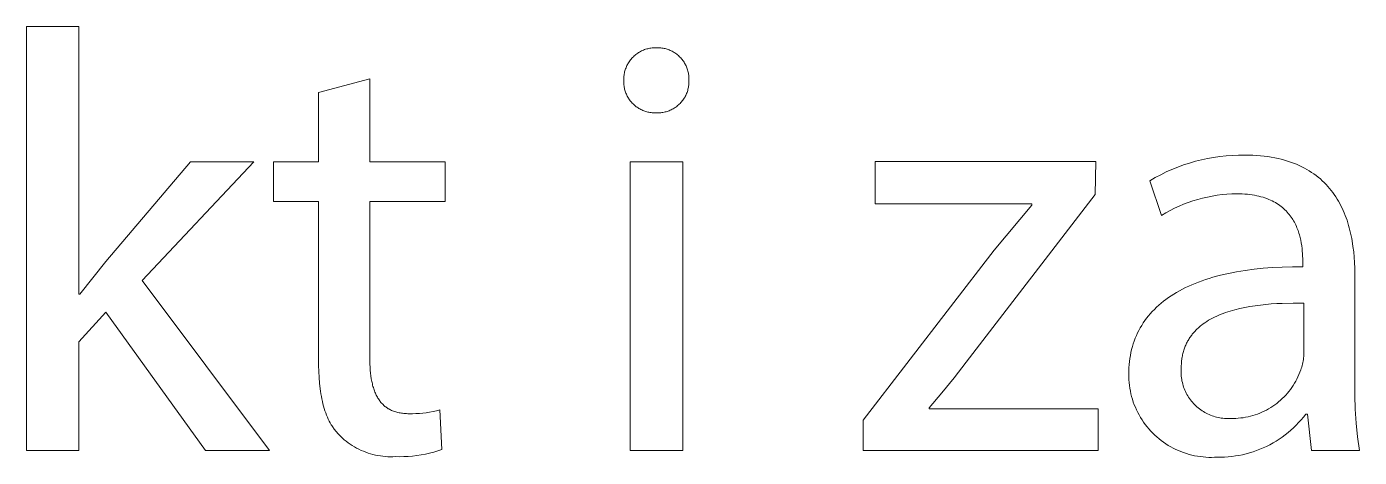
# Model space of a CAD drawing. Header units: millimetres. Extents: x 2840 to 6121, y 744 to 3036.
# Drawn here: x 5158.6 to 5231.9, y 798.7 to 822.4 of the extents above; entities that cross this region are included whole.
import ezdxf

# ---------------------------------------------------------------- set-up
doc = ezdxf.new("R2010")
doc.units = ezdxf.units.MM
doc.header["$MEASUREMENT"] = 0
doc.layers.add('Domyślny', color=7, linetype='Continuous', true_color=0x000000)

msp = doc.modelspace()

# ---------------------------------------------------------------- linework, layer by layer
at = {"layer": 'Domyślny', "color": 18, "lineweight": 15, "true_color": 0x000000}
for p, q in [((5158.637, 799.029), (5158.637, 822.356)), ((5158.637, 822.356), (5161.5, 822.356)), ((5161.5, 822.356), (5161.5, 807.628)), ((5192.657, 821.109), (5192.715, 821.127)), ((5192.715, 821.127), (5192.774, 821.143)), ((5192.774, 821.143), (5192.833, 821.157)), ((5192.833, 821.157), (5192.893, 821.169)), ((5192.893, 821.169), (5192.953, 821.179)), ((5192.953, 821.179), (5193.014, 821.187)), ((5193.014, 821.187), (5193.074, 821.192)), ((5193.074, 821.192), (5193.135, 821.196)), ((5193.135, 821.196), (5193.196, 821.197)), ((5193.196, 821.197), (5193.257, 821.197)), ((5193.257, 821.197), (5193.317, 821.197)), ((5193.317, 821.197), (5193.376, 821.196)), ((5193.376, 821.196), (5193.436, 821.193)), ((5193.436, 821.193), (5193.495, 821.188)), ((5193.495, 821.188), (5193.554, 821.18)), ((5193.554, 821.18), (5193.613, 821.171)), ((5193.613, 821.171), (5193.671, 821.159)), ((5193.671, 821.159), (5193.729, 821.146)), ((5193.729, 821.146), (5193.786, 821.131)), ((5193.786, 821.131), (5193.843, 821.113)), ((5191.718, 820.37), (5191.751, 820.421)), ((5191.751, 820.421), (5191.786, 820.471)), ((5191.786, 820.471), (5191.822, 820.52)), ((5191.822, 820.52), (5191.861, 820.567)), ((5191.861, 820.567), (5191.901, 820.613)), ((5191.901, 820.613), (5191.942, 820.658)), ((5191.942, 820.658), (5191.985, 820.701)), ((5191.985, 820.701), (5192.029, 820.743)), ((5192.029, 820.743), (5192.075, 820.783)), ((5192.075, 820.783), (5192.123, 820.822)), ((5192.123, 820.822), (5192.171, 820.859)), ((5192.171, 820.859), (5192.221, 820.894)), ((5192.221, 820.894), (5192.272, 820.927)), ((5192.272, 820.927), (5192.324, 820.959)), ((5192.324, 820.959), (5192.377, 820.989)), ((5192.377, 820.989), (5192.432, 821.016)), ((5192.432, 821.016), (5192.487, 821.042)), ((5192.487, 821.042), (5192.543, 821.067)), ((5192.543, 821.067), (5192.599, 821.089)), ((5192.599, 821.089), (5192.657, 821.109)), ((5193.843, 821.113), (5193.899, 821.094)), ((5193.899, 821.094), (5193.955, 821.073)), ((5193.955, 821.073), (5194.01, 821.05)), ((5194.01, 821.05), (5194.064, 821.025)), ((5194.064, 821.025), (5194.117, 820.998)), ((5194.117, 820.998), (5194.169, 820.969)), ((5194.169, 820.969), (5194.22, 820.939)), ((5194.22, 820.939), (5194.27, 820.907)), ((5194.27, 820.907), (5194.319, 820.873)), ((5194.319, 820.873), (5194.367, 820.837)), ((5194.367, 820.837), (5194.413, 820.8)), ((5194.413, 820.8), (5194.458, 820.762)), ((5194.458, 820.762), (5194.502, 820.721)), ((5194.502, 820.721), (5194.545, 820.68)), ((5194.545, 820.68), (5194.586, 820.636)), ((5194.586, 820.636), (5194.625, 820.592)), ((5194.625, 820.592), (5194.663, 820.546)), ((5194.663, 820.546), (5194.699, 820.499)), ((5194.699, 820.499), (5194.734, 820.451)), ((5194.734, 820.451), (5194.767, 820.401)), ((5194.767, 820.401), (5194.798, 820.35)), ((5191.463, 819.626), (5191.47, 819.687)), ((5191.47, 819.687), (5191.48, 819.747)), ((5191.48, 819.747), (5191.491, 819.807)), ((5191.491, 819.807), (5191.505, 819.866)), ((5191.505, 819.866), (5191.521, 819.925)), ((5191.521, 819.925), (5191.539, 819.984)), ((5191.539, 819.984), (5191.558, 820.041)), ((5191.558, 820.041), (5191.58, 820.098)), ((5191.58, 820.098), (5191.604, 820.154)), ((5191.604, 820.154), (5191.63, 820.21)), ((5191.63, 820.21), (5191.657, 820.264)), ((5191.657, 820.264), (5191.687, 820.317)), ((5191.687, 820.317), (5191.718, 820.37)), ((5194.798, 820.35), (5194.827, 820.299)), ((5194.827, 820.299), (5194.855, 820.246)), ((5194.855, 820.246), (5194.881, 820.193)), ((5194.881, 820.193), (5194.905, 820.138)), ((5194.905, 820.138), (5194.927, 820.083)), ((5194.927, 820.083), (5194.947, 820.027)), ((5194.947, 820.027), (5194.966, 819.97)), ((5194.966, 819.97), (5194.982, 819.913)), ((5194.982, 819.913), (5194.996, 819.855)), ((5194.996, 819.855), (5195.009, 819.797)), ((5195.009, 819.797), (5195.019, 819.739)), ((5195.019, 819.739), (5195.027, 819.68)), ((5195.027, 819.68), (5195.033, 819.621)), ((5174.675, 818.738), (5177.494, 819.492)), ((5177.494, 819.492), (5177.494, 814.925)), ((5191.453, 819.444), (5191.454, 819.505)), ((5191.454, 819.383), (5191.453, 819.444)), ((5191.454, 819.505), (5191.458, 819.566)), ((5191.454, 819.324), (5191.454, 819.383)), ((5191.455, 819.265), (5191.454, 819.324)), ((5191.458, 819.206), (5191.455, 819.265)), ((5191.458, 819.566), (5191.463, 819.626)), ((5191.463, 819.147), (5191.458, 819.206)), ((5191.47, 819.089), (5191.463, 819.147)), ((5191.48, 819.031), (5191.47, 819.089)), ((5191.491, 818.973), (5191.48, 819.031)), ((5191.504, 818.915), (5191.491, 818.973)), ((5194.999, 818.966), (5194.986, 818.907)), ((5195.011, 819.024), (5194.999, 818.966)), ((5195.021, 819.084), (5195.011, 819.024)), ((5195.028, 819.143), (5195.021, 819.084)), ((5195.034, 819.203), (5195.028, 819.143)), ((5195.033, 819.621), (5195.038, 819.561)), ((5195.037, 819.263), (5195.034, 819.203)), ((5195.039, 819.323), (5195.037, 819.263)), ((5195.038, 819.561), (5195.04, 819.502)), ((5195.04, 819.442), (5195.038, 819.383)), ((5195.038, 819.383), (5195.039, 819.323)), ((5195.04, 819.502), (5195.04, 819.442)), ((5174.675, 814.925), (5174.675, 818.738)), ((5191.519, 818.858), (5191.504, 818.915)), ((5191.536, 818.802), (5191.519, 818.858)), ((5191.555, 818.746), (5191.536, 818.802)), ((5191.576, 818.691), (5191.555, 818.746)), ((5191.599, 818.636), (5191.576, 818.691)), ((5191.624, 818.583), (5191.599, 818.636)), ((5191.65, 818.53), (5191.624, 818.583)), ((5191.679, 818.478), (5191.65, 818.53)), ((5191.709, 818.428), (5191.679, 818.478)), ((5191.741, 818.378), (5191.709, 818.428)), ((5191.774, 818.33), (5191.741, 818.378)), ((5191.809, 818.282), (5191.774, 818.33)), ((5191.846, 818.236), (5191.809, 818.282)), ((5191.884, 818.191), (5191.846, 818.236)), ((5191.924, 818.148), (5191.884, 818.191)), ((5194.631, 818.219), (5194.592, 818.174)), ((5194.669, 818.266), (5194.631, 818.219)), ((5194.705, 818.314), (5194.669, 818.266)), ((5194.74, 818.363), (5194.705, 818.314)), ((5194.773, 818.413), (5194.74, 818.363)), ((5194.804, 818.464), (5194.773, 818.413)), ((5194.833, 818.516), (5194.804, 818.464)), ((5194.861, 818.57), (5194.833, 818.516)), ((5194.887, 818.624), (5194.861, 818.57)), ((5194.91, 818.679), (5194.887, 818.624)), ((5194.932, 818.735), (5194.91, 818.679)), ((5194.952, 818.792), (5194.932, 818.735)), ((5194.97, 818.849), (5194.952, 818.792)), ((5194.986, 818.907), (5194.97, 818.849)), ((5191.965, 818.106), (5191.924, 818.148)), ((5192.008, 818.065), (5191.965, 818.106)), ((5192.052, 818.026), (5192.008, 818.065)), ((5192.098, 817.988), (5192.052, 818.026)), ((5192.144, 817.952), (5192.098, 817.988)), ((5192.192, 817.918), (5192.144, 817.952)), ((5192.241, 817.885), (5192.192, 817.918)), ((5192.292, 817.854), (5192.241, 817.885)), ((5192.343, 817.825), (5192.292, 817.854)), ((5192.395, 817.797), (5192.343, 817.825)), ((5192.448, 817.772), (5192.395, 817.797)), ((5192.502, 817.748), (5192.448, 817.772)), ((5192.557, 817.726), (5192.502, 817.748)), ((5192.612, 817.706), (5192.557, 817.726)), ((5192.668, 817.687), (5192.612, 817.706)), ((5192.725, 817.671), (5192.668, 817.687)), ((5192.782, 817.657), (5192.725, 817.671)), ((5192.84, 817.645), (5192.782, 817.657)), ((5192.898, 817.634), (5192.84, 817.645)), ((5192.956, 817.626), (5192.898, 817.634)), ((5193.015, 817.62), (5192.956, 817.626)), ((5193.074, 817.615), (5193.015, 817.62)), ((5193.133, 817.613), (5193.074, 817.615)), ((5193.192, 817.613), (5193.133, 817.613)), ((5193.252, 817.61), (5193.192, 817.613)), ((5193.312, 817.609), (5193.252, 817.61)), ((5193.372, 817.609), (5193.312, 817.609)), ((5193.432, 817.613), (5193.372, 817.609)), ((5193.491, 817.618), (5193.432, 817.613)), ((5193.551, 817.625), (5193.491, 817.618)), ((5193.61, 817.634), (5193.551, 817.625)), ((5193.669, 817.645), (5193.61, 817.634)), ((5193.728, 817.659), (5193.669, 817.645)), ((5193.786, 817.674), (5193.728, 817.659)), ((5193.843, 817.692), (5193.786, 817.674)), ((5193.9, 817.711), (5193.843, 817.692)), ((5193.956, 817.732), (5193.9, 817.711)), ((5194.012, 817.756), (5193.956, 817.732)), ((5194.066, 817.781), (5194.012, 817.756)), ((5194.12, 817.808), (5194.066, 817.781)), ((5194.172, 817.837), (5194.12, 817.808)), ((5194.224, 817.868), (5194.172, 817.837)), ((5194.274, 817.9), (5194.224, 817.868)), ((5194.323, 817.934), (5194.274, 817.9)), ((5194.372, 817.97), (5194.323, 817.934)), ((5194.418, 818.008), (5194.372, 817.97)), ((5194.464, 818.047), (5194.418, 818.008)), ((5194.508, 818.088), (5194.464, 818.047)), ((5194.55, 818.13), (5194.508, 818.088)), ((5194.592, 818.174), (5194.55, 818.13)), ((5224.557, 815.249), (5224.898, 815.274)), ((5224.898, 815.274), (5225.24, 815.287)), ((5225.24, 815.287), (5225.582, 815.288)), ((5225.582, 815.288), (5225.806, 815.285)), ((5225.806, 815.285), (5226.026, 815.278)), ((5226.026, 815.278), (5226.24, 815.266)), ((5226.24, 815.266), (5226.449, 815.25)), ((5162.986, 809.441), (5167.64, 814.926)), ((5171.126, 814.926), (5164.985, 808.393)), ((5167.64, 814.926), (5171.126, 814.926)), ((5172.206, 812.729), (5172.206, 814.925)), ((5172.206, 814.925), (5174.675, 814.925)), ((5177.494, 814.925), (5181.635, 814.925)), ((5181.635, 814.925), (5181.635, 812.729)), ((5191.815, 814.925), (5194.699, 814.925)), ((5191.815, 799.028), (5191.815, 814.925)), ((5194.699, 814.925), (5194.699, 799.028)), ((5205.283, 812.601), (5205.283, 814.928)), ((5205.283, 814.928), (5217.4, 814.928)), ((5217.4, 814.928), (5217.357, 813.115)), ((5221.586, 814.501), (5221.903, 814.63)), ((5221.903, 814.63), (5222.224, 814.747)), ((5222.224, 814.747), (5222.549, 814.853)), ((5222.549, 814.853), (5222.877, 814.948)), ((5222.877, 814.948), (5223.209, 815.032)), ((5223.209, 815.032), (5223.543, 815.104)), ((5223.543, 815.104), (5223.879, 815.164)), ((5223.879, 815.164), (5224.218, 815.212)), ((5224.218, 815.212), (5224.557, 815.249)), ((5226.449, 815.25), (5226.653, 815.229)), ((5226.653, 815.229), (5226.852, 815.203)), ((5226.852, 815.203), (5227.046, 815.173)), ((5227.046, 815.173), (5227.235, 815.139)), ((5227.235, 815.139), (5227.419, 815.1)), ((5227.419, 815.1), (5227.598, 815.058)), ((5227.598, 815.058), (5227.772, 815.011)), ((5227.772, 815.011), (5227.942, 814.96)), ((5227.942, 814.96), (5228.107, 814.906)), ((5228.107, 814.906), (5228.267, 814.847)), ((5228.267, 814.847), (5228.423, 814.785)), ((5228.423, 814.785), (5228.574, 814.719)), ((5228.574, 814.719), (5228.721, 814.65)), ((5228.721, 814.65), (5228.863, 814.576)), ((5228.863, 814.576), (5229.001, 814.5)), ((5220.37, 813.878), (5220.666, 814.05)), ((5221.015, 811.966), (5220.37, 813.878)), ((5220.666, 814.05), (5220.967, 814.211)), ((5220.967, 814.211), (5221.274, 814.361)), ((5221.274, 814.361), (5221.586, 814.501)), ((5229.001, 814.5), (5229.135, 814.42)), ((5229.135, 814.42), (5229.265, 814.337)), ((5229.265, 814.337), (5229.39, 814.251)), ((5229.39, 814.251), (5229.512, 814.161)), ((5229.512, 814.161), (5229.629, 814.069)), ((5229.629, 814.069), (5229.742, 813.973)), ((5229.742, 813.973), (5229.851, 813.875)), ((5229.851, 813.875), (5229.957, 813.774)), ((5217.357, 813.115), (5210.277, 803.893)), ((5224.069, 813.076), (5223.799, 813.033)), ((5224.339, 813.111), (5224.069, 813.076)), ((5224.611, 813.136), (5224.339, 813.111)), ((5224.883, 813.151), (5224.611, 813.136)), ((5225.156, 813.157), (5224.883, 813.151)), ((5225.306, 813.156), (5225.156, 813.157)), ((5225.452, 813.15), (5225.306, 813.156)), ((5225.595, 813.142), (5225.452, 813.15)), ((5225.733, 813.13), (5225.595, 813.142)), ((5225.867, 813.116), (5225.733, 813.13)), ((5225.997, 813.098), (5225.867, 813.116)), ((5226.123, 813.077), (5225.997, 813.098)), ((5226.246, 813.053), (5226.123, 813.077)), ((5229.957, 813.774), (5230.058, 813.67)), ((5230.058, 813.67), (5230.156, 813.563)), ((5230.156, 813.563), (5230.25, 813.454)), ((5230.25, 813.454), (5230.341, 813.342)), ((5230.341, 813.342), (5230.427, 813.228)), ((5230.427, 813.228), (5230.511, 813.112)), ((5230.511, 813.112), (5230.59, 812.993)), ((5174.675, 812.729), (5172.206, 812.729)), ((5174.675, 804.054), (5174.675, 812.729)), ((5181.635, 812.729), (5177.494, 812.729)), ((5177.494, 812.729), (5177.494, 804.152)), ((5213.882, 812.601), (5205.283, 812.601)), ((5211.806, 810.055), (5213.882, 812.525)), ((5213.882, 812.525), (5213.882, 812.601)), ((5221.731, 812.361), (5221.488, 812.237)), ((5221.979, 812.475), (5221.731, 812.361)), ((5222.23, 812.582), (5221.979, 812.475)), ((5222.484, 812.679), (5222.23, 812.582)), ((5222.742, 812.768), (5222.484, 812.679)), ((5223.003, 812.848), (5222.742, 812.768)), ((5223.266, 812.919), (5223.003, 812.848)), ((5223.532, 812.98), (5223.266, 812.919)), ((5223.799, 813.033), (5223.532, 812.98)), ((5226.364, 813.026), (5226.246, 813.053)), ((5226.479, 812.997), (5226.364, 813.026)), ((5226.591, 812.965), (5226.479, 812.997)), ((5226.698, 812.93), (5226.591, 812.965)), ((5226.803, 812.893), (5226.698, 812.93)), ((5226.903, 812.853), (5226.803, 812.893)), ((5227, 812.811), (5226.903, 812.853)), ((5227.094, 812.766), (5227, 812.811)), ((5227.185, 812.72), (5227.094, 812.766)), ((5227.272, 812.671), (5227.185, 812.72)), ((5227.356, 812.62), (5227.272, 812.671)), ((5227.437, 812.567), (5227.356, 812.62)), ((5227.515, 812.513), (5227.437, 812.567)), ((5227.59, 812.456), (5227.515, 812.513)), ((5227.662, 812.398), (5227.59, 812.456)), ((5227.731, 812.338), (5227.662, 812.398)), ((5227.797, 812.276), (5227.731, 812.338)), ((5230.59, 812.993), (5230.667, 812.872)), ((5230.667, 812.872), (5230.74, 812.75)), ((5230.74, 812.75), (5230.809, 812.625)), ((5230.809, 812.625), (5230.876, 812.498)), ((5230.876, 812.498), (5230.939, 812.369)), ((5230.939, 812.369), (5230.999, 812.238)), ((5221.249, 812.106), (5221.015, 811.966)), ((5221.488, 812.237), (5221.249, 812.106)), ((5227.86, 812.213), (5227.797, 812.276)), ((5227.921, 812.149), (5227.86, 812.213)), ((5227.979, 812.083), (5227.921, 812.149)), ((5228.034, 812.016), (5227.979, 812.083)), ((5228.087, 811.948), (5228.034, 812.016)), ((5228.137, 811.878), (5228.087, 811.948)), ((5228.185, 811.808), (5228.137, 811.878)), ((5228.23, 811.737), (5228.185, 811.808)), ((5228.273, 811.664), (5228.23, 811.737)), ((5228.314, 811.591), (5228.273, 811.664)), ((5230.999, 812.238), (5231.055, 812.106)), ((5231.055, 812.106), (5231.109, 811.972)), ((5231.109, 811.972), (5231.16, 811.837)), ((5231.16, 811.837), (5231.208, 811.7)), ((5231.208, 811.7), (5231.253, 811.562)), ((5228.353, 811.517), (5228.314, 811.591)), ((5228.389, 811.443), (5228.353, 811.517)), ((5228.424, 811.368), (5228.389, 811.443)), ((5228.456, 811.292), (5228.424, 811.368)), ((5228.486, 811.216), (5228.456, 811.292)), ((5228.515, 811.14), (5228.486, 811.216)), ((5228.541, 811.064), (5228.515, 811.14)), ((5228.566, 810.987), (5228.541, 811.064)), ((5228.589, 810.91), (5228.566, 810.987)), ((5228.61, 810.833), (5228.589, 810.91)), ((5231.253, 811.562), (5231.295, 811.422)), ((5231.295, 811.422), (5231.334, 811.281)), ((5231.334, 811.281), (5231.371, 811.139)), ((5231.371, 811.139), (5231.405, 810.996)), ((5231.405, 810.996), (5231.437, 810.852)), ((5228.63, 810.757), (5228.61, 810.833)), ((5228.648, 810.68), (5228.63, 810.757)), ((5228.665, 810.604), (5228.648, 810.68)), ((5228.694, 810.452), (5228.665, 810.604)), ((5228.717, 810.302), (5228.694, 810.452)), ((5228.736, 810.154), (5228.717, 810.302)), ((5228.75, 810.01), (5228.736, 810.154)), ((5231.437, 810.852), (5231.465, 810.707)), ((5231.465, 810.707), (5231.492, 810.562)), ((5231.492, 810.562), (5231.537, 810.268)), ((5231.537, 810.268), (5231.574, 809.972)), ((5161.565, 807.628), (5162.986, 809.441)), ((5204.617, 800.703), (5211.806, 810.055)), ((5228.76, 809.869), (5228.75, 810.01)), ((5228.767, 809.733), (5228.76, 809.869)), ((5228.771, 809.601), (5228.767, 809.733)), ((5228.772, 809.475), (5228.771, 809.601)), ((5228.772, 809.147), (5228.772, 809.475)), ((5231.574, 809.972), (5231.601, 809.674)), ((5231.601, 809.674), (5231.62, 809.375)), ((5224.041, 808.621), (5224.252, 808.676)), ((5224.252, 808.676), (5224.688, 808.777)), ((5224.688, 808.777), (5225.14, 808.866)), ((5225.14, 808.866), (5225.61, 808.943)), ((5225.61, 808.943), (5226.096, 809.008)), ((5226.096, 809.008), (5226.598, 809.06)), ((5226.598, 809.06), (5227.117, 809.101)), ((5227.117, 809.101), (5227.653, 809.129)), ((5227.653, 809.129), (5228.204, 809.144)), ((5228.204, 809.144), (5228.772, 809.147)), ((5231.62, 809.375), (5231.631, 809.075)), ((5231.631, 809.075), (5231.635, 808.776)), ((5231.635, 808.776), (5231.635, 802.832)), ((5164.985, 808.393), (5171.978, 799.029)), ((5222.166, 807.912), (5222.334, 807.996)), ((5222.334, 807.996), (5222.506, 808.077)), ((5222.506, 808.077), (5222.682, 808.155)), ((5222.682, 808.155), (5222.863, 808.23)), ((5222.863, 808.23), (5223.049, 808.303)), ((5223.049, 808.303), (5223.239, 808.372)), ((5223.239, 808.372), (5223.433, 808.439)), ((5223.433, 808.439), (5223.631, 808.503)), ((5223.631, 808.503), (5223.834, 808.563)), ((5223.834, 808.563), (5224.041, 808.621)), ((5161.5, 807.628), (5161.565, 807.628)), ((5220.985, 807.137), (5221.117, 807.244)), ((5221.117, 807.244), (5221.253, 807.348)), ((5221.253, 807.348), (5221.394, 807.449)), ((5221.394, 807.449), (5221.539, 807.547)), ((5221.539, 807.547), (5221.689, 807.642)), ((5221.689, 807.642), (5221.844, 807.735)), ((5221.844, 807.735), (5222.003, 807.825)), ((5222.003, 807.825), (5222.166, 807.912)), ((5162.986, 806.644), (5161.5, 805.005)), ((5168.471, 799.029), (5162.986, 806.644)), ((5220.292, 806.439), (5220.396, 806.563)), ((5220.396, 806.563), (5220.504, 806.683)), ((5220.504, 806.683), (5220.618, 806.801)), ((5220.618, 806.801), (5220.736, 806.916)), ((5220.736, 806.916), (5220.858, 807.028)), ((5220.858, 807.028), (5220.985, 807.137)), ((5224.163, 806.481), (5224.046, 806.429)), ((5224.283, 806.531), (5224.163, 806.481)), ((5224.405, 806.578), (5224.283, 806.531)), ((5224.529, 806.623), (5224.405, 806.578)), ((5224.656, 806.666), (5224.529, 806.623)), ((5224.784, 806.706), (5224.656, 806.666)), ((5224.915, 806.745), (5224.784, 806.706)), ((5225.047, 806.781), (5224.915, 806.745)), ((5225.317, 806.848), (5225.047, 806.781)), ((5225.593, 806.907), (5225.317, 806.848)), ((5225.875, 806.958), (5225.593, 806.907)), ((5226.162, 807.002), (5225.875, 806.958)), ((5226.452, 807.04), (5226.162, 807.002)), ((5226.746, 807.071), (5226.452, 807.04)), ((5227.043, 807.096), (5226.746, 807.071)), ((5227.342, 807.115), (5227.043, 807.096)), ((5227.641, 807.129), (5227.342, 807.115)), ((5228.242, 807.142), (5227.641, 807.129)), ((5228.838, 807.137), (5228.242, 807.142)), ((5228.838, 804.384), (5228.838, 807.137)), ((5219.766, 805.643), (5219.842, 805.783)), ((5219.842, 805.783), (5219.923, 805.919)), ((5219.923, 805.919), (5220.008, 806.053)), ((5220.008, 806.053), (5220.098, 806.185)), ((5220.098, 806.185), (5220.192, 806.313)), ((5220.192, 806.313), (5220.292, 806.439)), ((5223.024, 805.771), (5222.981, 805.732)), ((5223.068, 805.811), (5223.024, 805.771)), ((5223.112, 805.849), (5223.068, 805.811)), ((5223.158, 805.887), (5223.112, 805.849)), ((5223.204, 805.924), (5223.158, 805.887)), ((5223.299, 805.997), (5223.204, 805.924)), ((5223.397, 806.066), (5223.299, 805.997)), ((5223.498, 806.133), (5223.397, 806.066)), ((5223.602, 806.197), (5223.498, 806.133)), ((5223.709, 806.259), (5223.602, 806.197)), ((5223.818, 806.318), (5223.709, 806.259)), ((5223.931, 806.375), (5223.818, 806.318)), ((5224.046, 806.429), (5223.931, 806.375)), ((5161.5, 805.005), (5161.5, 799.029)), ((5219.46, 804.906), (5219.511, 805.059)), ((5219.511, 805.059), (5219.568, 805.209)), ((5219.568, 805.209), (5219.629, 805.356)), ((5219.629, 805.356), (5219.695, 805.501)), ((5219.695, 805.501), (5219.766, 805.643)), ((5222.448, 805.044), (5222.42, 804.992)), ((5222.477, 805.095), (5222.448, 805.044)), ((5222.506, 805.145), (5222.477, 805.095)), ((5222.537, 805.195), (5222.506, 805.145)), ((5222.569, 805.244), (5222.537, 805.195)), ((5222.602, 805.292), (5222.569, 805.244)), ((5222.635, 805.339), (5222.602, 805.292)), ((5222.67, 805.386), (5222.635, 805.339)), ((5222.706, 805.432), (5222.67, 805.386)), ((5222.742, 805.477), (5222.706, 805.432)), ((5222.78, 805.521), (5222.742, 805.477)), ((5222.818, 805.565), (5222.78, 805.521)), ((5222.858, 805.607), (5222.818, 805.565)), ((5222.898, 805.649), (5222.858, 805.607)), ((5222.939, 805.691), (5222.898, 805.649)), ((5222.981, 805.732), (5222.939, 805.691)), ((5219.301, 804.269), (5219.334, 804.432)), ((5219.334, 804.432), (5219.371, 804.593)), ((5219.371, 804.593), (5219.413, 804.751)), ((5219.413, 804.751), (5219.46, 804.906)), ((5222.173, 804.304), (5222.16, 804.241)), ((5222.188, 804.366), (5222.173, 804.304)), ((5222.203, 804.427), (5222.188, 804.366)), ((5222.22, 804.487), (5222.203, 804.427)), ((5222.238, 804.547), (5222.22, 804.487)), ((5222.256, 804.605), (5222.238, 804.547)), ((5222.277, 804.663), (5222.256, 804.605)), ((5222.298, 804.72), (5222.277, 804.663)), ((5222.32, 804.776), (5222.298, 804.72)), ((5222.344, 804.831), (5222.32, 804.776)), ((5222.368, 804.885), (5222.344, 804.831)), ((5222.394, 804.939), (5222.368, 804.885)), ((5222.42, 804.992), (5222.394, 804.939)), ((5228.83, 804.213), (5228.835, 804.298)), ((5228.835, 804.298), (5228.838, 804.384)), ((5174.679, 803.709), (5174.675, 804.054)), ((5174.69, 803.374), (5174.679, 803.709)), ((5177.494, 804.152), (5177.496, 803.97)), ((5177.496, 803.97), (5177.501, 803.793)), ((5177.501, 803.793), (5177.509, 803.621)), ((5177.509, 803.621), (5177.521, 803.455)), ((5210.277, 803.893), (5209.617, 803.042)), ((5219.214, 803.415), (5219.222, 803.591)), ((5219.222, 803.591), (5219.234, 803.764)), ((5219.234, 803.764), (5219.252, 803.935)), ((5219.252, 803.935), (5219.274, 804.104)), ((5219.274, 804.104), (5219.301, 804.269)), ((5222.096, 803.564), (5222.091, 803.476)), ((5222.097, 803.636), (5222.096, 803.564)), ((5222.099, 803.707), (5222.097, 803.636)), ((5222.102, 803.777), (5222.099, 803.707)), ((5222.107, 803.846), (5222.102, 803.777)), ((5222.112, 803.914), (5222.107, 803.846)), ((5222.12, 803.981), (5222.112, 803.914)), ((5222.128, 804.047), (5222.12, 803.981)), ((5222.137, 804.113), (5222.128, 804.047)), ((5222.148, 804.177), (5222.137, 804.113)), ((5222.16, 804.241), (5222.148, 804.177)), ((5228.663, 803.466), (5228.692, 803.546)), ((5228.692, 803.546), (5228.718, 803.627)), ((5228.718, 803.627), (5228.742, 803.709)), ((5228.742, 803.709), (5228.764, 803.792)), ((5228.764, 803.792), (5228.782, 803.875)), ((5228.782, 803.875), (5228.798, 803.959)), ((5228.798, 803.959), (5228.811, 804.044)), ((5228.811, 804.044), (5228.822, 804.128)), ((5228.822, 804.128), (5228.83, 804.213)), ((5174.708, 803.051), (5174.69, 803.374)), ((5174.734, 802.738), (5174.708, 803.051)), ((5177.521, 803.455), (5177.537, 803.293)), ((5177.537, 803.293), (5177.556, 803.136)), ((5177.556, 803.136), (5177.579, 802.985)), ((5177.579, 802.985), (5177.607, 802.839)), ((5177.607, 802.839), (5177.622, 802.768)), ((5209.617, 803.042), (5208.936, 802.208)), ((5219.212, 803.237), (5219.214, 803.415)), ((5219.213, 803.08), (5219.212, 803.237)), ((5219.219, 802.924), (5219.213, 803.08)), ((5219.231, 802.769), (5219.219, 802.924)), ((5222.091, 803.476), (5222.089, 803.388)), ((5222.089, 803.388), (5222.089, 803.3)), ((5222.089, 803.3), (5222.093, 803.212)), ((5222.093, 803.212), (5222.1, 803.124)), ((5222.1, 803.124), (5222.109, 803.037)), ((5222.109, 803.037), (5222.122, 802.949)), ((5222.122, 802.949), (5222.138, 802.863)), ((5222.138, 802.863), (5222.157, 802.777)), ((5228.323, 802.732), (5228.39, 802.849)), ((5228.39, 802.849), (5228.453, 802.969)), ((5228.453, 802.969), (5228.512, 803.09)), ((5228.512, 803.09), (5228.566, 803.214)), ((5228.566, 803.214), (5228.617, 803.339)), ((5228.617, 803.339), (5228.663, 803.466)), ((5231.635, 802.832), (5231.636, 802.069)), ((5174.769, 802.437), (5174.734, 802.738)), ((5174.789, 802.291), (5174.769, 802.437)), ((5174.812, 802.147), (5174.789, 802.291)), ((5174.837, 802.007), (5174.812, 802.147)), ((5177.622, 802.768), (5177.638, 802.699)), ((5177.638, 802.699), (5177.655, 802.63)), ((5177.655, 802.63), (5177.673, 802.564)), ((5177.673, 802.564), (5177.692, 802.498)), ((5177.692, 802.498), (5177.712, 802.434)), ((5177.712, 802.434), (5177.733, 802.371)), ((5177.733, 802.371), (5177.755, 802.31)), ((5177.755, 802.31), (5177.779, 802.249)), ((5177.779, 802.249), (5177.803, 802.191)), ((5177.803, 802.191), (5177.829, 802.134)), ((5177.829, 802.134), (5177.855, 802.078)), ((5177.855, 802.078), (5177.883, 802.023)), ((5208.936, 802.208), (5208.233, 801.391)), ((5219.248, 802.613), (5219.231, 802.769)), ((5219.271, 802.459), (5219.248, 802.613)), ((5219.299, 802.305), (5219.271, 802.459)), ((5219.332, 802.153), (5219.299, 802.305)), ((5219.37, 802.001), (5219.332, 802.153)), ((5222.157, 802.777), (5222.178, 802.691)), ((5222.178, 802.691), (5222.203, 802.606)), ((5222.203, 802.606), (5222.23, 802.523)), ((5222.23, 802.523), (5222.26, 802.44)), ((5222.26, 802.44), (5222.293, 802.358)), ((5222.293, 802.358), (5222.329, 802.278)), ((5222.329, 802.278), (5222.368, 802.199)), ((5222.368, 802.199), (5222.409, 802.121)), ((5222.409, 802.121), (5222.453, 802.044)), ((5227.747, 801.985), (5227.84, 802.083)), ((5227.84, 802.083), (5227.93, 802.184)), ((5227.93, 802.184), (5228.016, 802.288)), ((5228.016, 802.288), (5228.098, 802.395)), ((5228.098, 802.395), (5228.177, 802.505)), ((5228.177, 802.505), (5228.252, 802.617)), ((5228.252, 802.617), (5228.323, 802.732)), ((5174.864, 801.869), (5174.837, 802.007)), ((5174.894, 801.734), (5174.864, 801.869)), ((5174.925, 801.602), (5174.894, 801.734)), ((5174.96, 801.473), (5174.925, 801.602)), ((5174.996, 801.348), (5174.96, 801.473)), ((5175.035, 801.225), (5174.996, 801.348)), ((5177.883, 802.023), (5177.912, 801.97)), ((5177.912, 801.97), (5177.942, 801.919)), ((5177.942, 801.919), (5177.974, 801.869)), ((5177.974, 801.869), (5178.006, 801.82)), ((5178.006, 801.82), (5178.04, 801.773)), ((5178.04, 801.773), (5178.075, 801.727)), ((5178.075, 801.727), (5178.111, 801.683)), ((5178.111, 801.683), (5178.148, 801.64)), ((5178.148, 801.64), (5178.187, 801.598)), ((5178.187, 801.598), (5178.226, 801.558)), ((5178.226, 801.558), (5178.267, 801.52)), ((5178.267, 801.52), (5178.288, 801.501)), ((5178.288, 801.501), (5178.31, 801.483)), ((5178.31, 801.483), (5178.331, 801.465)), ((5178.331, 801.465), (5178.353, 801.447)), ((5178.353, 801.447), (5178.375, 801.43)), ((5178.375, 801.43), (5178.398, 801.414)), ((5178.398, 801.414), (5178.421, 801.397)), ((5178.421, 801.397), (5178.444, 801.381)), ((5178.444, 801.381), (5178.468, 801.365)), ((5178.468, 801.365), (5178.492, 801.35)), ((5178.492, 801.35), (5178.516, 801.335)), ((5208.233, 801.391), (5208.233, 801.337)), ((5219.414, 801.851), (5219.37, 802.001)), ((5219.462, 801.703), (5219.414, 801.851)), ((5219.516, 801.556), (5219.462, 801.703)), ((5219.575, 801.411), (5219.516, 801.556)), ((5219.639, 801.269), (5219.575, 801.411)), ((5222.453, 802.044), (5222.5, 801.969)), ((5222.5, 801.969), (5222.549, 801.896)), ((5222.549, 801.896), (5222.6, 801.825)), ((5222.6, 801.825), (5222.654, 801.755)), ((5222.654, 801.755), (5222.711, 801.687)), ((5222.711, 801.687), (5222.769, 801.622)), ((5222.769, 801.622), (5222.83, 801.558)), ((5222.83, 801.558), (5222.893, 801.496)), ((5222.893, 801.496), (5222.958, 801.437)), ((5222.958, 801.437), (5223.025, 801.38)), ((5223.025, 801.38), (5223.094, 801.325)), ((5226.896, 801.326), (5227.012, 801.395)), ((5227.012, 801.395), (5227.125, 801.468)), ((5227.125, 801.468), (5227.236, 801.546)), ((5227.236, 801.546), (5227.344, 801.626)), ((5227.344, 801.626), (5227.449, 801.711)), ((5227.449, 801.711), (5227.552, 801.799)), ((5227.552, 801.799), (5227.651, 801.89)), ((5227.651, 801.89), (5227.747, 801.985)), ((5231.636, 802.069), (5231.661, 801.307)), ((5175.077, 801.105), (5175.035, 801.225)), ((5175.121, 800.988), (5175.077, 801.105)), ((5175.168, 800.875), (5175.121, 800.988)), ((5175.218, 800.764), (5175.168, 800.875)), ((5175.27, 800.657), (5175.218, 800.764)), ((5175.325, 800.552), (5175.27, 800.657)), ((5178.516, 801.335), (5178.54, 801.321)), ((5178.54, 801.321), (5178.591, 801.293)), ((5178.591, 801.293), (5178.642, 801.267)), ((5178.642, 801.267), (5178.695, 801.242)), ((5178.695, 801.242), (5178.749, 801.219)), ((5178.749, 801.219), (5178.805, 801.197)), ((5178.805, 801.197), (5178.862, 801.177)), ((5178.862, 801.177), (5178.92, 801.158)), ((5178.92, 801.158), (5178.98, 801.141)), ((5178.98, 801.141), (5179.041, 801.126)), ((5179.041, 801.126), (5179.104, 801.112)), ((5179.104, 801.112), (5179.168, 801.1)), ((5179.168, 801.1), (5179.233, 801.09)), ((5179.233, 801.09), (5179.3, 801.081)), ((5179.3, 801.081), (5179.369, 801.073)), ((5179.369, 801.073), (5179.439, 801.067)), ((5179.439, 801.067), (5179.51, 801.063)), ((5179.51, 801.063), (5179.583, 801.061)), ((5179.583, 801.061), (5179.658, 801.06)), ((5179.658, 801.06), (5179.847, 801.059)), ((5179.847, 801.059), (5180.036, 801.065)), ((5180.036, 801.065), (5180.224, 801.076)), ((5180.224, 801.076), (5180.412, 801.093)), ((5180.412, 801.093), (5180.6, 801.116)), ((5180.6, 801.116), (5180.787, 801.145)), ((5180.787, 801.145), (5180.973, 801.18)), ((5180.973, 801.18), (5181.157, 801.221)), ((5181.157, 801.221), (5181.34, 801.268)), ((5181.34, 801.268), (5181.46, 799.093)), ((5204.617, 799.031), (5204.617, 800.703)), ((5208.233, 801.337), (5217.531, 801.337)), ((5217.531, 801.337), (5217.531, 799.031)), ((5219.707, 801.129), (5219.639, 801.269)), ((5219.781, 800.991), (5219.707, 801.129)), ((5219.859, 800.855), (5219.781, 800.991)), ((5219.941, 800.723), (5219.859, 800.855)), ((5220.029, 800.593), (5219.941, 800.723)), ((5223.094, 801.325), (5223.165, 801.272)), ((5223.165, 801.272), (5223.238, 801.222)), ((5223.238, 801.222), (5223.312, 801.175)), ((5223.312, 801.175), (5223.388, 801.13)), ((5223.388, 801.13), (5223.465, 801.088)), ((5223.465, 801.088), (5223.544, 801.048)), ((5223.544, 801.048), (5223.624, 801.012)), ((5223.624, 801.012), (5223.705, 800.977)), ((5223.705, 800.977), (5223.788, 800.946)), ((5223.788, 800.946), (5223.871, 800.918)), ((5223.871, 800.918), (5223.956, 800.892)), ((5223.956, 800.892), (5224.041, 800.87)), ((5224.041, 800.87), (5224.127, 800.85)), ((5224.127, 800.85), (5224.213, 800.833)), ((5224.213, 800.833), (5224.3, 800.819)), ((5224.3, 800.819), (5224.388, 800.809)), ((5224.388, 800.809), (5224.476, 800.801)), ((5224.476, 800.801), (5224.564, 800.796)), ((5224.564, 800.796), (5224.652, 800.794)), ((5224.652, 800.794), (5224.74, 800.796)), ((5224.74, 800.796), (5224.828, 800.8)), ((5224.828, 800.8), (5224.963, 800.799)), ((5224.963, 800.799), (5225.098, 800.803)), ((5225.098, 800.803), (5225.233, 800.811)), ((5225.233, 800.811), (5225.367, 800.824)), ((5225.367, 800.824), (5225.501, 800.841)), ((5225.501, 800.841), (5225.634, 800.863)), ((5225.634, 800.863), (5225.767, 800.89)), ((5225.767, 800.89), (5225.898, 800.921)), ((5225.898, 800.921), (5226.028, 800.956)), ((5226.028, 800.956), (5226.157, 800.996)), ((5226.157, 800.996), (5226.285, 801.041)), ((5226.285, 801.041), (5226.411, 801.089)), ((5226.411, 801.089), (5226.535, 801.142)), ((5226.535, 801.142), (5226.657, 801.199)), ((5226.657, 801.199), (5226.778, 801.261)), ((5226.778, 801.261), (5226.896, 801.326)), ((5228.684, 800.718), (5228.55, 800.569)), ((5228.813, 800.872), (5228.684, 800.718)), ((5228.936, 801.029), (5228.813, 800.872)), ((5229.034, 801.029), (5228.936, 801.029)), ((5229.264, 799.03), (5229.034, 801.029)), ((5231.661, 801.307), (5231.712, 800.546)), ((5175.383, 800.451), (5175.325, 800.552)), ((5175.413, 800.402), (5175.383, 800.451)), ((5175.443, 800.353), (5175.413, 800.402)), ((5175.475, 800.306), (5175.443, 800.353)), ((5175.507, 800.259), (5175.475, 800.306)), ((5175.54, 800.213), (5175.507, 800.259)), ((5175.573, 800.167), (5175.54, 800.213)), ((5175.607, 800.123), (5175.573, 800.167)), ((5175.642, 800.079), (5175.607, 800.123)), ((5175.678, 800.036), (5175.642, 800.079)), ((5175.715, 799.994), (5175.678, 800.036)), ((5175.752, 799.953), (5175.715, 799.994)), ((5175.79, 799.913), (5175.752, 799.953)), ((5175.887, 799.815), (5175.79, 799.913)), ((5220.12, 800.467), (5220.029, 800.593)), ((5220.216, 800.344), (5220.12, 800.467)), ((5220.316, 800.224), (5220.216, 800.344)), ((5220.421, 800.108), (5220.316, 800.224)), ((5220.529, 799.995), (5220.421, 800.108)), ((5220.641, 799.886), (5220.529, 799.995)), ((5220.756, 799.781), (5220.641, 799.886)), ((5227.811, 799.894), (5227.65, 799.775)), ((5227.968, 800.019), (5227.811, 799.894)), ((5228.12, 800.149), (5227.968, 800.019)), ((5228.268, 800.284), (5228.12, 800.149)), ((5228.412, 800.424), (5228.268, 800.284)), ((5228.55, 800.569), (5228.412, 800.424)), ((5231.712, 800.546), (5231.787, 799.786)), ((5175.988, 799.721), (5175.887, 799.815)), ((5176.092, 799.63), (5175.988, 799.721)), ((5176.199, 799.543), (5176.092, 799.63)), ((5176.309, 799.46), (5176.199, 799.543)), ((5176.421, 799.38), (5176.309, 799.46)), ((5176.537, 799.305), (5176.421, 799.38)), ((5176.655, 799.233), (5176.537, 799.305)), ((5176.775, 799.166), (5176.655, 799.233)), ((5176.898, 799.103), (5176.775, 799.166)), ((5220.876, 799.68), (5220.756, 799.781)), ((5220.998, 799.583), (5220.876, 799.68)), ((5221.124, 799.491), (5220.998, 799.583)), ((5221.253, 799.403), (5221.124, 799.491)), ((5221.385, 799.319), (5221.253, 799.403)), ((5221.52, 799.24), (5221.385, 799.319)), ((5221.657, 799.166), (5221.52, 799.24)), ((5221.797, 799.097), (5221.657, 799.166)), ((5226.608, 799.179), (5226.423, 799.101)), ((5226.789, 799.264), (5226.608, 799.179)), ((5226.968, 799.354), (5226.789, 799.264)), ((5227.144, 799.451), (5226.968, 799.354)), ((5227.316, 799.553), (5227.144, 799.451)), ((5227.485, 799.661), (5227.316, 799.553)), ((5227.65, 799.775), (5227.485, 799.661)), ((5231.787, 799.786), (5231.886, 799.03)), ((5161.5, 799.029), (5158.637, 799.029)), ((5171.978, 799.029), (5168.471, 799.029)), ((5177.023, 799.044), (5176.898, 799.103)), ((5177.149, 798.99), (5177.023, 799.044)), ((5177.278, 798.939), (5177.149, 798.99)), ((5177.408, 798.894), (5177.278, 798.939)), ((5177.54, 798.853), (5177.408, 798.894)), ((5177.673, 798.816), (5177.54, 798.853)), ((5177.807, 798.785), (5177.673, 798.816)), ((5177.942, 798.757), (5177.807, 798.785)), ((5178.078, 798.735), (5177.942, 798.757)), ((5178.215, 798.717), (5178.078, 798.735)), ((5178.352, 798.704), (5178.215, 798.717)), ((5178.49, 798.696), (5178.352, 798.704)), ((5178.628, 798.693), (5178.49, 798.696)), ((5178.766, 798.694), (5178.628, 798.693)), ((5178.904, 798.7), (5178.766, 798.694)), ((5179.14, 798.695), (5178.904, 798.7)), ((5179.377, 798.699), (5179.14, 798.695)), ((5179.613, 798.71), (5179.377, 798.699)), ((5179.849, 798.73), (5179.613, 798.71)), ((5180.084, 798.758), (5179.849, 798.73)), ((5180.318, 798.794), (5180.084, 798.758)), ((5180.55, 798.838), (5180.318, 798.794)), ((5180.781, 798.89), (5180.55, 798.838)), ((5181.01, 798.95), (5180.781, 798.89)), ((5181.236, 799.018), (5181.01, 798.95)), ((5181.46, 799.093), (5181.236, 799.018)), ((5194.699, 799.028), (5191.815, 799.028)), ((5217.531, 799.031), (5204.617, 799.031)), ((5221.939, 799.032), (5221.797, 799.097)), ((5222.083, 798.972), (5221.939, 799.032)), ((5222.23, 798.918), (5222.083, 798.972)), ((5222.378, 798.868), (5222.23, 798.918)), ((5222.527, 798.824), (5222.378, 798.868)), ((5222.679, 798.784), (5222.527, 798.824)), ((5222.831, 798.75), (5222.679, 798.784)), ((5222.985, 798.721), (5222.831, 798.75)), ((5223.139, 798.698), (5222.985, 798.721)), ((5223.294, 798.68), (5223.139, 798.698)), ((5223.45, 798.667), (5223.294, 798.68)), ((5223.606, 798.659), (5223.45, 798.667)), ((5223.762, 798.657), (5223.606, 798.659)), ((5223.918, 798.661), (5223.762, 798.657)), ((5224.074, 798.669), (5223.918, 798.661)), ((5224.274, 798.669), (5224.074, 798.669)), ((5224.475, 798.675), (5224.274, 798.669)), ((5224.675, 798.687), (5224.475, 798.675)), ((5224.874, 798.707), (5224.675, 798.687)), ((5225.073, 798.733), (5224.874, 798.707)), ((5225.27, 798.766), (5225.073, 798.733)), ((5225.467, 798.805), (5225.27, 798.766)), ((5225.662, 798.851), (5225.467, 798.805)), ((5225.855, 798.904), (5225.662, 798.851)), ((5226.047, 798.963), (5225.855, 798.904)), ((5226.236, 799.029), (5226.047, 798.963)), ((5226.423, 799.101), (5226.236, 799.029)), ((5231.886, 799.03), (5229.264, 799.03))]:
    msp.add_line(p, q, dxfattribs=at)

doc.saveas('drawing.dxf')
